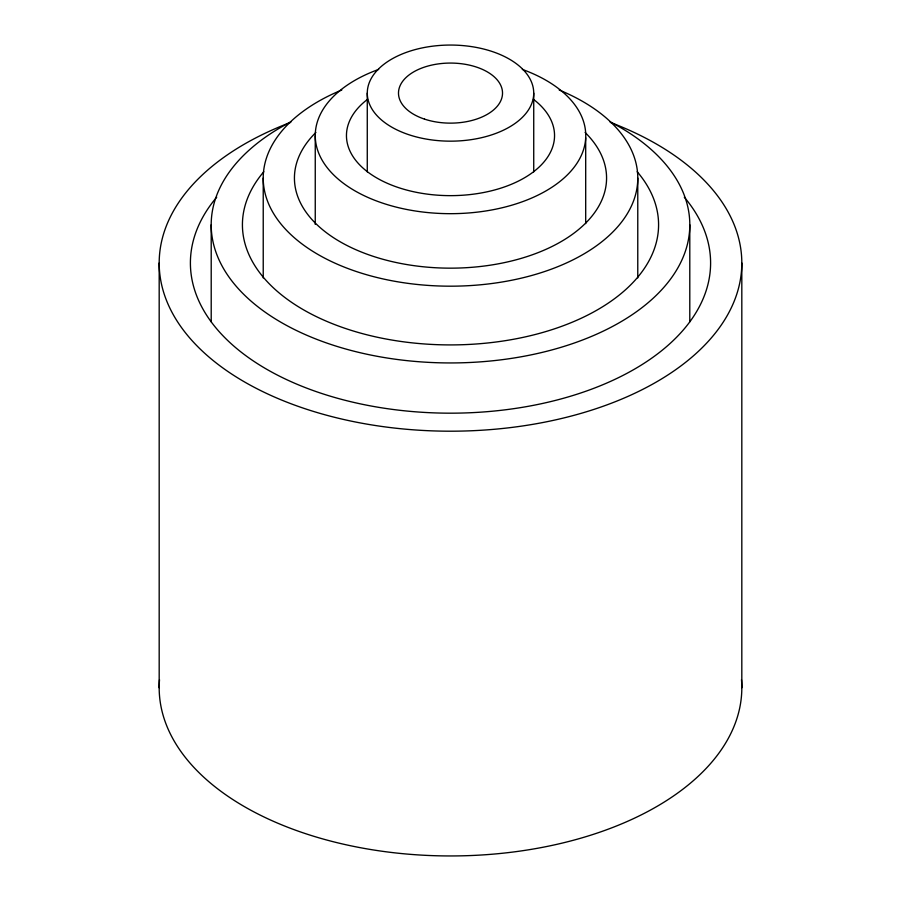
<?xml version="1.0" encoding="UTF-8"?>
<svg xmlns="http://www.w3.org/2000/svg" width="901" height="901" viewBox="0 0 901 901"><rect width="100%" height="100%" fill="white"/><g stroke="black" fill="none" stroke-linecap="round" stroke-linejoin="round"><path stroke-width="1.35" d="M741.816 263.002L741.816 687.756M689.794 224.777L689.794 321.826M637.773 178.06L637.773 277.913M585.695 137.808L585.695 223.606M533.73 93.107A83.23 48.057 0 0 1 408.885 134.722A83.23 48.057 0 0 1 408.885 51.492A83.23 48.057 0 0 1 533.73 93.107L533.73 171.866M367.27 93.107L367.27 171.866M315.249 135.781L315.249 224.394M263.227 178.06L263.227 277.913M211.206 224.777L211.206 321.826M159.184 263.002L159.184 687.756M741.489 679.726A291.316 168.194 0 0 1 450.5 855.95A291.316 168.194 0 0 1 159.511 679.726M610.428 122.423A291.316 168.194 0 0 1 670.029 373.566A291.316 168.194 0 0 1 230.971 373.566A291.316 168.194 0 0 1 290.572 122.423M684.287 197.184A260.107 150.174 0 0 1 450.5 413.176A260.107 150.174 0 0 1 216.713 197.184M610.09 121.826A239.294 138.157 0 0 1 622.805 320.655A239.294 138.157 0 0 1 278.195 320.655A239.294 138.157 0 0 1 290.91 121.826M637.176 171.708A208.086 120.137 0 0 1 450.5 344.914A208.086 120.137 0 0 1 263.824 171.708M559.206 90.01A187.273 108.12 0 0 1 590.054 250.163A187.273 108.12 0 0 1 310.946 250.163A187.273 108.12 0 0 1 341.794 90.01M585.109 132.458A156.064 90.1 0 0 1 551.097 246.942A156.064 90.1 0 0 1 349.903 246.942A156.064 90.1 0 0 1 315.891 132.458M522.332 69.411A135.251 78.094 0 0 1 553.056 186.496A135.251 78.094 0 0 1 347.944 186.496A135.251 78.094 0 0 1 378.668 69.411M533.392 99.279A104.043 60.063 0 0 1 520.643 179.941A104.043 60.063 0 0 1 380.357 179.941A104.043 60.063 0 0 1 367.608 99.279M424.495 119.112A52.021 30.037 0 0 0 502.521 93.107A52.021 30.037 0 0 0 424.495 67.091A52.021 30.037 0 0 0 424.495 119.112"/></g></svg>
